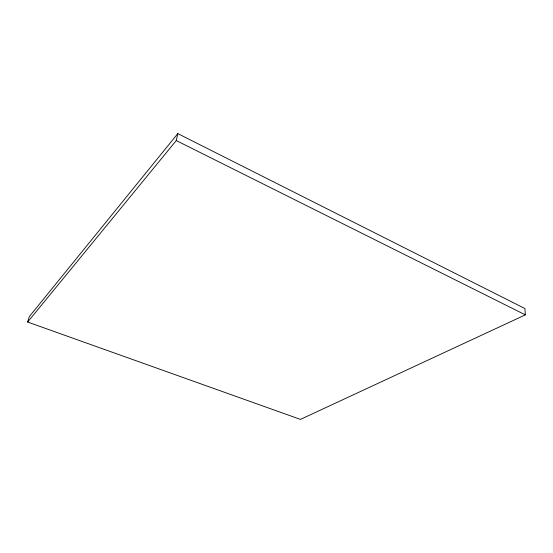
<?xml version="1.0" encoding="UTF-8"?>
<svg xmlns="http://www.w3.org/2000/svg" width="553" height="553" viewBox="0 0 553 553"><rect width="100%" height="100%" fill="white"/><g stroke="black" fill="none" stroke-linecap="round" stroke-linejoin="round"><path stroke-width="0.83" d="M27.65 322.04L176.248 140.573L177.803 133.598L524.915 308.533L525.35 314.864L300.438 419.402L27.65 322.04L29.281 316.648L177.803 133.598M176.248 140.573L525.35 314.864"/></g></svg>
